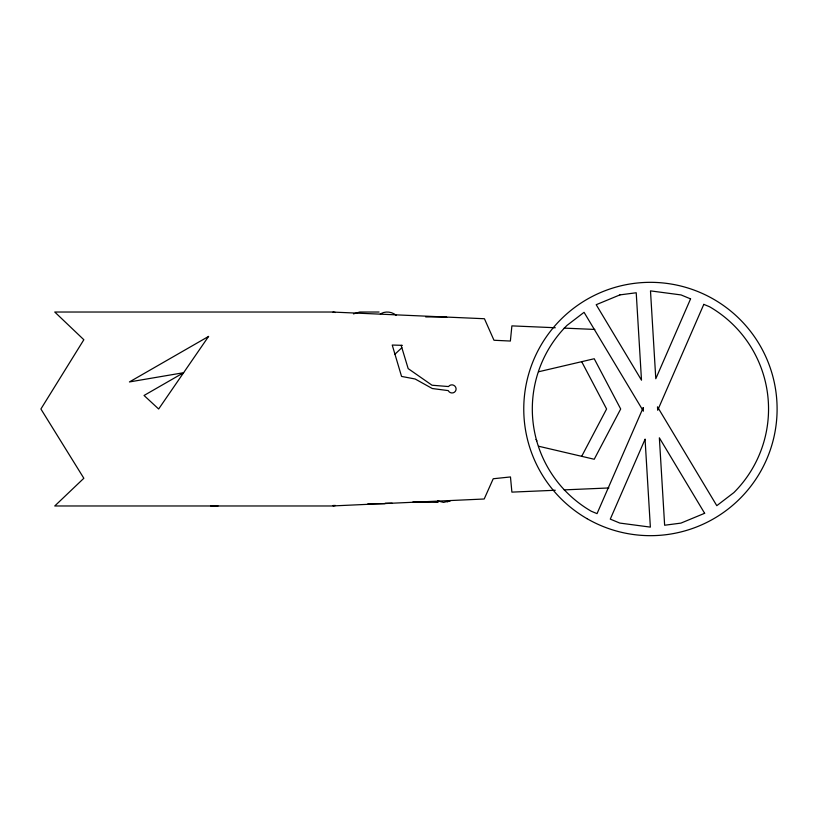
<?xml version="1.0" encoding="UTF-8"?>
<svg xmlns="http://www.w3.org/2000/svg" width="818" height="818" viewBox="0 0 818 818"><rect width="100%" height="100%" fill="white"/><g stroke="black" fill="none" stroke-linecap="round" stroke-linejoin="round"><path stroke-width="1.23" d="M581.69 456.321L606.598 409L581.69 361.679M394.951 354.204L401.853 347.722M353.458 313.887L359.746 312.026L379.082 312.026M447.221 501.925L450.565 500.534L443.642 502.395L437.579 500.892M380.298 313.887L383.632 312.507A13.855 13.855 0 0 1 396.127 315.278M538.796 371.72L594.226 358.744L620.688 409L594.226 459.256L538.796 446.28M218.007 505.974L210.737 505.933M333.008 505.81L335.4 505.493L333.008 505.493M392.119 503.213L385.237 503.244M555.279 490.258L511.894 492.119L510.473 476.945L493.223 478.755L484.205 499L331.811 505.974L54.755 505.974L83.845 478.264L40.9 409L83.845 339.736L54.755 312.026L331.811 312.026L484.43 318.734L493.98 340.257L510.371 341.045L511.894 325.881L555.279 327.742M564.215 489.88L608.868 487.957M425.697 316.924L443.387 316.924M438.039 502.395L412.916 501.925M367.947 503.683L385.022 503.683M564.215 328.12L594.829 329.439M444.358 317.077L446.751 317.394A13.855 13.855 0 0 0 444.368 316.975M333.018 312.077A13.855 13.855 0 0 1 335.4 312.507M535.974 439.491A3.19 3.19 0 0 1 536.843 440.902M643.163 407.753L597.038 513.632L591.312 511.26A118.119 118.119 0 0 1 566.956 325.431L584.062 312.323L643.367 411.157L643.163 407.753M690.576 298.877L655.791 378.734L650.494 290.881L681.057 294.93L690.576 298.877M645.065 439.266L610.279 519.123L619.799 523.07L650.361 527.119L645.065 439.266M703.807 304.368L657.692 410.247L657.488 406.843L716.793 505.677L733.899 492.569A118.119 118.119 0 0 0 709.543 306.74L703.807 304.368M208.57 336.433L158.651 409L144.04 395.472L183.61 372.711L129.428 381.945L208.57 336.433M401.975 345.319L401.301 345.902L408.172 368.611L432.027 385.227L448.54 386.556A4.151 4.039 25.4 0 1 454.839 386.055A4.151 4.039 25.4 0 1 454.389 392.251A4.151 4.039 25.4 0 1 448.244 390.605L432.303 388.53L415.145 379L401.556 376.423L392.231 345.053L401.975 345.319M619.921 294.889L596.199 304.705L641.496 380.186L636.22 292.762L619.921 294.889M704.646 513.295L680.934 523.111L664.635 525.238L659.359 437.814L704.646 513.295M587.027 518.663A126.678 126.678 0 0 0 777.1 409.072A126.678 126.678 0 0 0 587.15 299.265A126.678 126.678 0 0 0 587.027 518.663"/></g></svg>
